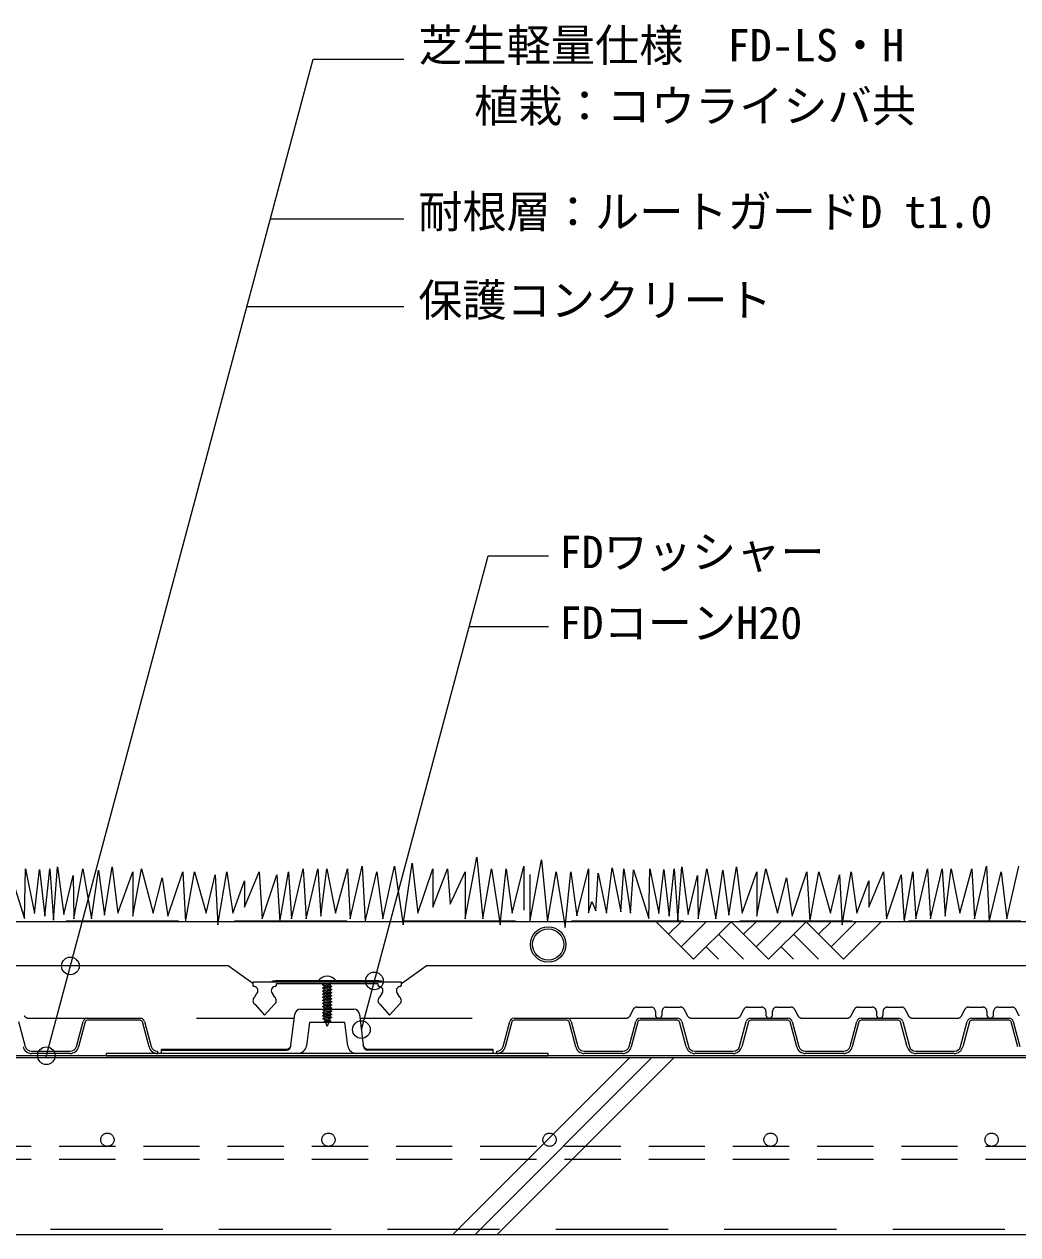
# Model space of a CAD drawing. Units: millimetres, scale not verified. Extents: x -1485 to 1485, y -1050 to 1050.
# Drawn here: x 40 to 489, y -242 to 306 of the extents above; entities that cross this region are included whole.
import ezdxf
from ezdxf.enums import TextEntityAlignment as Align

# ---------------------------------------------------------------- set-up
doc = ezdxf.new("R2010")
doc.units = ezdxf.units.MM
doc.header["$LTSCALE"] = 4
doc.linetypes.add('USER1', pattern=[19.05, 12.7, -6.35])
doc.linetypes.add('USER3', pattern=[9.525, 6.35, -3.175])
for name, color, linetype, lineweight in [('0-2_HATCH', 9, 'Continuous', 18), ('0-3_KUTAI', 3, 'Continuous', 18), ('0-4_BOUSUI', 1, 'Continuous', 18), ('0-5_KANAMONO', 4, 'Continuous', 18), ('0-6_MOJI', 7, 'Continuous', 18), ('0-7_ecom', 7, 'Continuous', 18), ('0-8_GREEN', 3, 'Continuous', 18), ('0-9_FD-L', 4, 'Continuous', 18), ('0-E_dannnetu', 6, 'Continuous', 18), ('0-F_tensen', 7, 'USER3', 18), ('1-0_bousui2', 7, 'USER1', 18)]:
    doc.layers.add(name, color=color, linetype=linetype, lineweight=lineweight)
doc.styles.add('ＭＳ ゴシック', font='')
doc.styles.get('ＭＳ ゴシック').set_extended_font_data('MS Gothic')

msp = doc.modelspace()

# ---------------------------------------------------------------- linework, layer by layer
at = {"layer": '0-2_HATCH'}
for p, q in [((313.463, -161.504), (233.463, -241.504)), ((323.463, -161.504), (243.463, -241.504)), ((333.463, -161.504), (253.463, -241.504))]:
    msp.add_line(p, q, dxfattribs=at)
at = {"layer": '0-3_KUTAI'}
msp.add_line((766.69, -161.504), (-939.062, -161.504), dxfattribs=at)
at = {"layer": '0-4_BOUSUI'}
for p, q in [((766.69, -160.504), (-347.01, -160.504)), ((766.69, -161.504), (-347.01, -161.504))]:
    msp.add_line(p, q, dxfattribs=at)
msp.add_lwpolyline([(76.69, -160.504), (276.69, -160.504), (276.69, -159.504), (76.69, -159.504)], close=True, dxfattribs=at)
at = {"layer": '0-5_KANAMONO'}
for p, q in [((200.024, -126.704), (153.355, -126.704)), ((178.19, -127.904), (174.59, -128.504)), ((178.79, -129.204), (174.59, -129.904)), ((178.79, -130.604), (174.59, -131.304)), ((175.29, -128.1), (176.073, -127.904)), ((175.29, -128.1), (175.29, -127.904)), ((175.29, -128.908), (178.09, -128.208)), ((175.29, -129.5), (178.09, -128.8)), ((175.29, -130.308), (178.09, -129.608)), ((175.29, -130.9), (178.09, -130.2)), ((175.29, -131.708), (178.09, -131.008)), ((144.64, -132.658), (143.851, -134.05)), ((152.96, -134.05), (152.17, -132.658)), ((178.79, -132.004), (174.59, -132.704)), ((178.79, -133.404), (174.59, -134.104)), ((178.79, -134.804), (174.59, -135.504)), ((178.79, -136.204), (174.59, -136.904)), ((175.29, -132.3), (178.09, -131.6)), ((175.29, -133.108), (178.09, -132.408)), ((175.29, -133.7), (178.09, -133)), ((175.29, -134.508), (178.09, -133.808)), ((175.29, -135.1), (178.09, -134.4)), ((175.29, -135.908), (178.09, -135.208)), ((175.29, -136.5), (178.09, -135.8)), ((175.29, -137.308), (178.09, -136.608)), ((201.209, -132.658), (200.419, -134.05)), ((209.528, -134.05), (208.739, -132.658)), ((178.79, -137.604), (174.59, -138.304)), ((178.79, -139.004), (174.59, -139.704)), ((178.79, -140.404), (174.59, -141.104)), ((178.79, -141.804), (174.59, -142.504)), ((175.29, -137.9), (178.09, -137.2)), ((175.29, -138.708), (178.09, -138.008)), ((175.29, -139.3), (178.09, -138.6)), ((175.29, -140.108), (178.09, -139.408)), ((175.29, -140.7), (178.09, -140)), ((175.29, -141.508), (178.09, -140.808)), ((175.29, -142.1), (178.09, -141.4)), ((175.29, -142.908), (178.09, -142.208)), ((178.79, -143.204), (174.749, -143.878)), ((178.79, -143.204), (174.749, -143.878)), ((178.351, -144.677), (175.212, -145.201)), ((178.351, -144.677), (175.212, -145.201)), ((175.353, -143.484), (178.09, -142.8)), ((175.627, -144.268), (177.956, -143.685)), ((175.803, -144.772), (177.746, -144.286)), ((176.063, -145.515), (177.436, -145.172))]:
    msp.add_line(p, q, dxfattribs=at)
for points in [[(209.588, -129.147), (210.296, -128.804), (210.296, -127.304), (143.083, -127.304), (143.083, -128.804), (143.791, -129.147)], [(153.02, -129.147), (153.728, -128.804), (153.728, -127.904), (199.651, -127.904)], [(176.063, -145.515), (175.212, -145.201), (175.803, -144.772), (175.627, -144.268), (174.749, -143.878), (175.353, -143.484), (175.29, -143.304), (175.29, -142.908), (174.59, -142.504), (175.29, -142.1), (175.29, -141.508), (174.59, -141.104), (175.29, -140.7), (175.29, -140.108), (174.59, -139.704), (175.29, -139.3), (175.29, -138.708), (174.59, -138.304), (175.29, -137.9), (175.29, -137.308), (174.59, -136.904), (175.29, -136.5), (175.29, -135.908), (174.59, -135.504), (175.29, -135.1), (175.29, -134.508), (174.59, -134.104), (175.29, -133.7), (175.29, -133.108), (174.59, -132.704), (175.29, -132.3), (175.29, -131.708), (174.59, -131.304), (175.29, -130.9), (175.29, -130.308), (174.59, -129.904), (175.29, -129.5), (175.29, -128.908), (174.59, -128.504), (175.29, -128.1)], [(178.616, -127.904), (178.09, -128.208), (178.09, -128.8), (178.79, -129.204), (178.09, -129.608), (178.09, -130.2), (178.79, -130.604), (178.09, -131.008), (178.09, -131.6), (178.79, -132.004), (178.09, -132.408), (178.09, -133), (178.79, -133.404), (178.09, -133.808), (178.09, -134.4), (178.79, -134.804), (178.09, -135.208), (178.09, -135.8), (178.79, -136.204), (178.09, -136.608), (178.09, -137.2), (178.79, -137.604), (178.09, -138.008), (178.09, -138.6), (178.79, -139.004), (178.09, -139.408), (178.09, -140), (178.79, -140.404), (178.09, -140.808), (178.09, -141.4), (178.79, -141.804), (178.09, -142.208), (178.09, -142.8), (178.79, -143.204), (177.956, -143.685), (177.746, -144.286), (178.351, -144.677), (177.436, -145.172), (176.69, -147.304), (176.063, -145.515)], [(199.651, -127.904), (199.651, -128.804), (200.359, -129.147)], [(143.929, -137.219), (148.405, -142.104), (152.881, -137.219)], [(200.498, -137.219), (204.974, -142.104), (209.45, -137.219)]]:
    msp.add_lwpolyline(points, dxfattribs=at)
for centre, radius, start, end in [((176.69, -129.704), 5.1, 36.03188, 143.96812), ((143.381, -131.104), 2, 309.01589, 78.18299), ((153.355, -132.213), 5.508, 90, 116.99147), ((153.429, -131.104), 2, 101.81701, 230.98411), ((200.024, -132.213), 5.508, 63.00853, 90), ((199.95, -131.104), 2, 309.01589, 78.18299), ((209.998, -131.104), 2, 101.81701, 230.98411), ((145.11, -135.604), 2, 129.0159, 233.82139), ((151.701, -135.604), 2, 306.17861, 50.9841), ((201.678, -135.604), 2, 129.0159, 233.82139), ((208.269, -135.604), 2, 306.17861, 50.9841)]:
    msp.add_arc(centre, radius, start, end, dxfattribs=at)
at = {"layer": '0-6_MOJI'}
for p, q in [((49.392, -161.504), (170.416, 290.164)), ((170.416, 290.164), (211.396, 290.164)), ((151.085, 218.021), (211.396, 218.021)), ((140.462, 178.376), (211.396, 178.376)), ((192.164, -148.723), (249.59, 65.594)), ((249.59, 65.594), (276.784, 65.594)), ((241.015, 33.594), (276.784, 33.594))]:
    msp.add_line(p, q, dxfattribs=at)
for centre in [(60.538, -119.904), (198.064, -126.704), (192.164, -148.723), (49.66, -160.504)]:
    msp.add_circle(centre, 4, dxfattribs=at)
at = {"layer": '0-7_ecom'}
for p, q in [((766.69, -99.904), (-307.01, -99.904)), ((325.481, -99.904), (342.452, -116.875)), ((336.795, -99.904), (331.138, -105.561)), ((348.108, -99.904), (336.795, -111.218)), ((359.422, -99.904), (342.452, -116.875)), ((359.422, -99.904), (376.392, -116.875)), ((370.736, -99.904), (365.079, -105.561)), ((382.049, -99.904), (370.736, -111.218)), ((393.364, -99.904), (376.392, -116.875)), ((393.364, -99.904), (410.334, -116.875)), ((404.677, -99.904), (399.02, -105.561)), ((415.991, -99.904), (404.677, -111.218)), ((427.304, -99.904), (410.334, -116.875)), ((353.765, -105.561), (365.079, -116.875)), ((387.707, -105.561), (399.02, -116.875)), ((348.108, -111.218), (353.765, -116.875)), ((382.05, -111.218), (387.707, -116.875))]:
    msp.add_line(p, q, dxfattribs=at)
at = {"layer": '0-7_ecom', "color": 8}
for p, q in [((131.887, -119.904), (-295.31, -119.904)), ((143.083, -127.904), (131.887, -119.904)), ((210.296, -127.904), (221.492, -119.904)), ((766.69, -119.904), (221.492, -119.904))]:
    msp.add_line(p, q, dxfattribs=at)
at = {"layer": '0-7_ecom', "color": 150}
for p, q in [((160.319, -155.757), (162.111, -141.688)), ((164.591, -139.504), (188.788, -139.504)), ((191.268, -141.688), (193.06, -155.757)), ((186.035, -156.01), (184.697, -145.504)), ((101.69, -158.004), (158.272, -158.004)), ((160.256, -156.257), (160.319, -155.757)), ((193.123, -156.257), (193.06, -155.757)), ((251.69, -158.004), (195.107, -158.004))]:
    msp.add_line(p, q, dxfattribs=at)
at = {"layer": '0-7_ecom', "color": 3, "linetype": 'USER1'}
msp.add_lwpolyline([(-307.01, -62.004), (-303.71, -75.004), (-246.156, -99.504), (643.083, -99.504)], dxfattribs=at)
at = {"layer": '0-7_ecom', "color": 150}
for points in [[(184.697, -145.504), (168.682, -145.504), (167.344, -156.01)], [(163.376, -159.504), (101.69, -159.504), (101.69, -157.504), (158.335, -157.504)], [(195.044, -157.504), (251.69, -157.504), (251.69, -159.504), (190.003, -159.504)]]:
    msp.add_lwpolyline(points, dxfattribs=at)
at = {"layer": '0-7_ecom', "color": 4}
for radius in [8, 7.1]:
    msp.add_circle((276.69, -110.204), radius, dxfattribs=at)
at = {"layer": '0-7_ecom', "color": 150}
for centre, radius, start, end in [((164.591, -142.004), 2.5, 90, 172.7407), ((188.788, -142.004), 2.5, 7.2593, 90), ((158.272, -156.004), 2, 270, 352.7407), ((158.335, -155.504), 2, 270, 352.7407), ((163.376, -155.504), 4, 270, 352.7407), ((190.003, -155.504), 4, 187.2593, 270), ((195.044, -155.504), 2, 187.2593, 270), ((195.107, -156.004), 2, 187.2593, 270)]:
    msp.add_arc(centre, radius, start, end, dxfattribs=at)
at = {"layer": '0-8_GREEN'}
for points in [[(239.071, -77.381), (239.071, -98.669), (244.393, -70.728), (247.054, -98.669), (251.046, -76.051), (255.038, -101.33), (257.699, -76.051), (260.36, -96.008), (265.682, -74.72), (265.682, -94.678)], [(32.908, -76.487), (39.733, -98.423), (40.221, -75.999), (44.364, -96.23), (46.558, -76.243), (48.995, -97.448), (51.189, -75.999), (52.895, -99.154), (54.782, -75.027), (57.526, -96.586), (61.838, -78.947), (62.112, -98.669), (66.103, -76.051), (70.095, -98.669), (73.205, -76.595), (75.949, -96.978), (79.476, -75.027), (82.07, -96.008), (88.722, -77.381), (88.722, -97.339), (92.714, -76.051), (98.036, -96.008)], [(98.036, -96.008), (102.027, -80.042), (104.689, -97.339), (111.341, -77.381), (112.672, -100), (116.663, -77.381), (121.985, -96.008), (125.977, -78.712), (127.307, -101.33), (131.299, -77.381), (133.96, -96.008), (139.282, -81.373), (139.282, -93.347), (145.935, -77.381), (147.265, -98.669), (153.918, -78.712), (155.248, -100), (159.24, -77.381), (160.571, -98.669), (165.893, -76.051), (167.223, -98.669), (172.545, -76.051), (173.876, -97.339), (176.537, -76.051), (180.528, -96.008), (185.85, -76.051), (187.181, -98.669), (192.503, -74.72), (193.834, -100), (199.156, -77.381), (201.817, -98.669), (207.139, -74.72), (211.13, -101.33), (215.122, -73.389), (217.783, -96.008), (224.436, -76.051), (224.436, -93.347), (231.088, -76.051), (232.419, -92.017), (239.071, -77.381)], [(268.331, -78.616), (268.331, -99.904), (273.654, -71.963), (276.315, -99.904), (280.306, -77.285), (284.298, -102.565), (286.959, -77.285), (289.62, -97.243), (294.942, -75.955), (294.942, -95.913), (296.437, -90.706), (298.266, -95.011), (299.241, -77.949), (303.141, -95.986), (305.579, -75.512), (309.479, -95.498), (310.941, -75.999), (313.866, -95.986), (315.328, -76.487), (322.153, -98.423), (322.641, -75.999), (326.784, -96.23), (328.978, -76.243), (331.415, -97.448), (333.609, -75.999), (335.315, -99.154), (337.202, -75.027), (339.946, -96.586), (344.258, -78.947), (344.532, -98.669), (348.523, -76.051), (352.515, -98.669), (355.625, -76.595), (358.369, -96.978), (361.896, -75.027), (364.49, -96.008), (371.142, -77.381), (371.142, -97.339), (375.134, -76.051), (380.456, -96.008)], [(380.456, -96.008), (384.447, -80.042), (387.108, -97.339), (393.761, -77.381), (395.092, -100), (399.083, -77.381), (404.405, -96.008), (408.397, -78.712), (409.727, -101.33), (413.719, -77.381), (416.38, -96.008), (421.702, -81.373), (421.702, -93.347), (428.355, -77.381), (429.685, -98.669), (436.338, -78.712), (437.668, -100), (441.66, -77.381), (442.99, -98.669), (448.313, -76.051), (449.643, -98.669), (454.965, -76.051), (456.296, -97.339), (458.957, -76.051), (462.948, -96.008), (468.27, -76.051), (469.601, -98.669), (474.923, -74.72), (476.253, -100), (481.576, -77.381), (484.237, -98.669), (489.559, -74.72)]]:
    msp.add_lwpolyline(points, dxfattribs=at)
at = {"layer": '0-9_FD-L', "linetype": 'USER1'}
for p, q in [((313.729, -142.403), (315.136, -139.606)), ((316.922, -138.504), (323.19, -138.504)), ((325.19, -140.504), (325.19, -142.004)), ((328.19, -142.004), (328.19, -140.504)), ((330.19, -138.504), (336.457, -138.504)), ((338.243, -139.606), (339.65, -142.403)), ((363.729, -142.403), (365.136, -139.606)), ((366.922, -138.504), (373.19, -138.504)), ((375.19, -140.504), (375.19, -142.004)), ((378.19, -142.004), (378.19, -140.504)), ((380.19, -138.504), (386.457, -138.504)), ((388.243, -139.606), (389.65, -142.403)), ((413.729, -142.403), (415.136, -139.606)), ((416.922, -138.504), (423.19, -138.504)), ((425.19, -140.504), (425.19, -142.004)), ((428.19, -142.004), (428.19, -140.504)), ((430.19, -138.504), (436.457, -138.504)), ((438.243, -139.606), (439.65, -142.403)), ((463.729, -142.403), (465.136, -139.606)), ((466.922, -138.504), (473.19, -138.504)), ((475.19, -140.504), (475.19, -142.004)), ((478.19, -142.004), (478.19, -140.504)), ((480.19, -138.504), (486.457, -138.504)), ((488.243, -139.606), (489.65, -142.403)), ((41.437, -143.504), (161.88, -143.504)), ((191.499, -143.504), (311.942, -143.504)), ((341.437, -143.504), (361.942, -143.504)), ((391.437, -143.504), (411.942, -143.504)), ((441.437, -143.504), (461.942, -143.504))]:
    msp.add_line(p, q, dxfattribs=at)
at = {"layer": '0-9_FD-L'}
for p, q in [((37.085, -144.989), (40.096, -156.277)), ((63.283, -156.277), (66.294, -144.989)), ((67.26, -145.247), (64.25, -156.535)), ((68.226, -143.504), (92.153, -143.504)), ((92.153, -144.504), (68.226, -144.504)), ((96.129, -156.535), (93.119, -145.247)), ((94.085, -144.989), (97.096, -156.277)), ((256.283, -156.277), (259.294, -144.989)), ((260.26, -145.247), (257.25, -156.535)), ((261.226, -143.504), (285.153, -143.504)), ((285.153, -144.504), (261.226, -144.504)), ((289.129, -156.535), (286.119, -145.247)), ((287.085, -144.989), (290.096, -156.277)), ((313.283, -156.277), (316.294, -144.989)), ((317.26, -145.247), (314.25, -156.535)), ((318.226, -143.504), (335.153, -143.504)), ((335.153, -144.504), (318.226, -144.504)), ((339.129, -156.535), (336.119, -145.247)), ((337.085, -144.989), (340.096, -156.277)), ((363.283, -156.277), (366.294, -144.989)), ((367.26, -145.247), (364.25, -156.535)), ((368.226, -143.504), (385.153, -143.504)), ((385.153, -144.504), (368.226, -144.504)), ((389.129, -156.535), (386.119, -145.247)), ((387.085, -144.989), (390.096, -156.277)), ((413.283, -156.277), (416.294, -144.989)), ((417.26, -145.247), (414.25, -156.535)), ((418.226, -143.504), (435.153, -143.504)), ((435.153, -144.504), (418.226, -144.504)), ((439.129, -156.535), (436.119, -145.247)), ((437.085, -144.989), (440.096, -156.277)), ((463.283, -156.277), (466.294, -144.989)), ((467.26, -145.247), (464.25, -156.535)), ((468.226, -143.504), (485.153, -143.504)), ((485.153, -144.504), (468.226, -144.504)), ((489.129, -156.535), (486.119, -145.247)), ((487.085, -144.989), (490.096, -156.277)), ((42.994, -158.504), (60.385, -158.504)), ((99.994, -158.504), (99.994, -159.504)), ((253.385, -159.504), (253.385, -158.504)), ((292.994, -158.504), (310.385, -158.504)), ((342.994, -158.504), (360.385, -158.504)), ((392.994, -158.504), (410.385, -158.504)), ((442.994, -158.504), (460.385, -158.504)), ((60.385, -159.504), (42.994, -159.504)), ((310.385, -159.504), (292.994, -159.504)), ((360.385, -159.504), (342.994, -159.504)), ((410.385, -159.504), (392.994, -159.504)), ((460.385, -159.504), (442.994, -159.504))]:
    msp.add_line(p, q, dxfattribs=at)
at = {"layer": '0-9_FD-L', "linetype": 'USER1'}
for centre, radius, start, end in [((316.922, -140.504), 2, 90, 153.30018), ((323.19, -140.504), 2, 360, 90), ((326.69, -142.004), 1.5, 180, 0), ((330.19, -140.504), 2, 90, 180), ((336.457, -140.504), 2, 26.69982, 90), ((366.922, -140.504), 2, 90, 153.30018), ((373.19, -140.504), 2, 360, 90), ((376.69, -142.004), 1.5, 180, 0), ((380.19, -140.504), 2, 90, 180), ((386.457, -140.504), 2, 26.69982, 90), ((416.922, -140.504), 2, 90, 153.30018), ((423.19, -140.504), 2, 360, 90), ((426.69, -142.004), 1.5, 180, 0), ((430.19, -140.504), 2, 90, 180), ((436.457, -140.504), 2, 26.69982, 90), ((466.922, -140.504), 2, 90, 153.30018), ((473.19, -140.504), 2, 360, 90), ((476.69, -142.004), 1.5, 180, 0), ((480.19, -140.504), 2, 90, 180), ((486.457, -140.504), 2, 26.69982, 90), ((41.437, -141.504), 2, 206.69982, 270), ((311.942, -141.504), 2, 270, 333.30018), ((341.437, -141.504), 2, 206.69982, 270), ((361.942, -141.504), 2, 270, 333.30018), ((391.437, -141.504), 2, 206.69982, 270), ((411.942, -141.504), 2, 270, 333.30018), ((441.437, -141.504), 2, 206.69982, 270), ((461.942, -141.504), 2, 270, 333.30018)]:
    msp.add_arc(centre, radius, start, end, dxfattribs=at)
at = {"layer": '0-9_FD-L'}
for centre, radius, start, end in [((68.226, -145.504), 2, 90, 165.06858), ((68.226, -145.504), 1, 90, 165.06858), ((92.153, -145.504), 2, 14.93142, 90), ((92.153, -145.504), 1, 14.93142, 90), ((261.226, -145.504), 2, 90, 165.06858), ((261.226, -145.504), 1, 90, 165.06858), ((285.153, -145.504), 2, 14.93142, 90), ((285.153, -145.504), 1, 14.93142, 90), ((318.226, -145.504), 2, 90, 165.06858), ((318.226, -145.504), 1, 90, 165.06858), ((335.153, -145.504), 2, 14.93142, 90), ((335.153, -145.504), 1, 14.93142, 90), ((368.226, -145.504), 2, 90, 165.06858), ((368.226, -145.504), 1, 90, 165.06858), ((385.153, -145.504), 2, 14.93142, 90), ((385.153, -145.504), 1, 14.93142, 90), ((418.226, -145.504), 2, 90, 165.06858), ((418.226, -145.504), 1, 90, 165.06858), ((435.153, -145.504), 2, 14.93142, 90), ((435.153, -145.504), 1, 14.93142, 90), ((468.226, -145.504), 2, 90, 165.06858), ((468.226, -145.504), 1, 90, 165.06858), ((485.153, -145.504), 2, 14.93142, 90), ((485.153, -145.504), 1, 14.93142, 90), ((42.994, -155.504), 4, 194.93142, 270), ((42.994, -155.504), 3, 194.93142, 270), ((60.385, -155.504), 3, 270, 345.06858), ((60.385, -155.504), 4, 270, 345.06858), ((99.994, -155.504), 4, 194.93142, 270), ((99.994, -155.504), 3, 194.93142, 270), ((253.385, -155.504), 3, 270, 345.06858), ((253.385, -155.504), 4, 270, 345.06858), ((292.994, -155.504), 4, 194.93142, 270), ((292.994, -155.504), 3, 194.93142, 270), ((310.385, -155.504), 3, 270, 345.06858), ((310.385, -155.504), 4, 270, 345.06858), ((342.994, -155.504), 4, 194.93142, 270), ((342.994, -155.504), 3, 194.93142, 270), ((360.385, -155.504), 3, 270, 345.06858), ((360.385, -155.504), 4, 270, 345.06858), ((392.994, -155.504), 4, 194.93142, 270), ((392.994, -155.504), 3, 194.93142, 270), ((410.385, -155.504), 3, 270, 345.06858), ((410.385, -155.504), 4, 270, 345.06858), ((442.994, -155.504), 4, 194.93142, 270), ((442.994, -155.504), 3, 194.93142, 270), ((460.385, -155.504), 3, 270, 345.06858), ((460.385, -155.504), 4, 270, 345.06858)]:
    msp.add_arc(centre, radius, start, end, dxfattribs=at)
at = {"layer": '0-E_dannnetu'}
msp.add_line((766.69, -241.504), (-939.062, -241.504), dxfattribs=at)
at = {"layer": '0-F_tensen'}
for p, q in [((766.69, -201.504), (-939.062, -201.504)), ((766.69, -207.504), (-939.062, -207.504))]:
    msp.add_line(p, q, dxfattribs=at)
for centre in [(77.287, -198.504), (177.287, -198.504), (277.287, -198.504), (377.287, -198.504), (477.287, -198.504)]:
    msp.add_circle(centre, 3, dxfattribs=at)
at = {"layer": '1-0_bousui2'}
msp.add_line((-939.062, -239.004), (766.69, -239.004), dxfattribs=at)

# ---------------------------------------------------------------- texts
at = {"layer": '0-6_MOJI', "style": 'ＭＳ ゴシック'}
for s, p in [('芝生軽量仕様\u3000FD-LS・H', (217.896, 284.786)), ('植栽：コウライシバ共', (243.137, 257.351)), ('耐根層：ルートガードD t1.0', (217.896, 209.492)), ('保護コンクリート', (217.896, 169.492)), ('FDワッシャー', (281.784, 55.594)), ('FDコーンH20', (281.784, 23.594))]:
    msp.add_text(s, height=14.66, dxfattribs=at).set_placement(p, align=Align.BOTTOM_LEFT)

doc.saveas('drawing.dxf')
